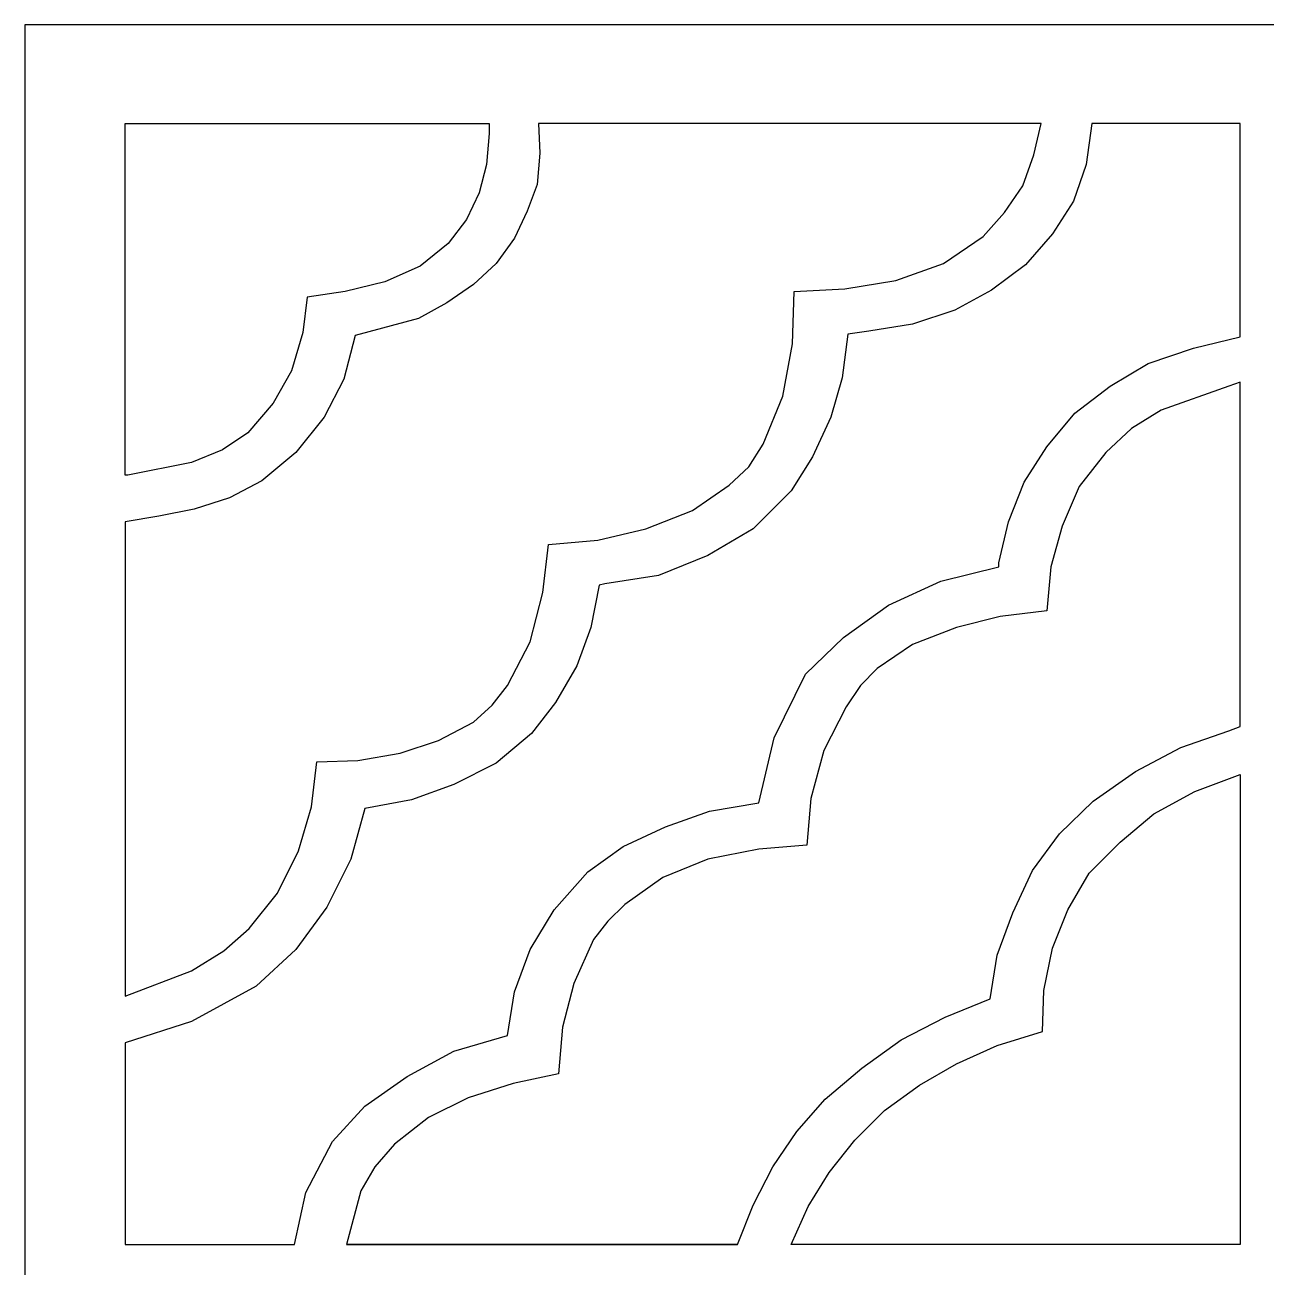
# Model space of a CAD drawing. Header units: centimetres. Extents: x -14.04 to -8.01, y 2.97 to 9.
# Drawn here: x -14.041 to -11.026, y 5.984 to 9.001 of the extents above; entities that cross this region are included whole.
import ezdxf

# ---------------------------------------------------------------- set-up
doc = ezdxf.new("R2010")
doc.units = ezdxf.units.CM
doc.header["$MEASUREMENT"] = 0
doc.layers.add('layer 1', color=7, linetype='Continuous')

msp = doc.modelspace()

# ---------------------------------------------------------------- linework, layer by layer
at = {"layer": 'layer 1', "lineweight": 30}
for points, knots in [([(-14.04071, 9.00077), (-14.04071, 9.00077), (-8.01039, 9.00077), (-8.01039, 9.00077), (-8.01039, 9.00077), (-8.01039, 9.00077), (-8.01039, 2.97045), (-8.01039, 2.97045), (-8.01039, 2.97045), (-8.01039, 2.97045), (-14.04071, 2.97045), (-14.04071, 2.97045), (-14.04071, 2.97045), (-14.04071, 2.97045), (-14.04071, 9.00077), (-14.04071, 9.00077)], [0, 0, 0, 0, 0.2, 0.2, 0.2, 0.2, 0.4, 0.4, 0.4, 0.4, 0.6, 0.6, 0.6, 0.6, 1, 1, 1, 1]), ([(-12.6454, 7.63975), (-12.6454, 7.63975), (-12.63169, 7.64318), (-12.63169, 7.64318), (-12.63169, 7.64318), (-12.63169, 7.64318), (-12.50142, 7.66375), (-12.50142, 7.66375), (-12.50142, 7.66375), (-12.50142, 7.66375), (-12.38143, 7.71174), (-12.38143, 7.71174), (-12.38143, 7.71174), (-12.38143, 7.71174), (-12.27172, 7.77688), (-12.27172, 7.77688), (-12.27172, 7.77688), (-12.27172, 7.77688), (-12.17916, 7.86944), (-12.17916, 7.86944), (-12.17916, 7.86944), (-12.17916, 7.86944), (-12.12773, 7.95172), (-12.12773, 7.95172), (-12.12773, 7.95172), (-12.12773, 7.95172), (-12.08317, 8.04771), (-12.08317, 8.04771), (-12.08317, 8.04771), (-12.08317, 8.04771), (-12.05574, 8.14371), (-12.05574, 8.14371), (-12.05574, 8.14371), (-12.05574, 8.14371), (-12.04203, 8.24998), (-12.04203, 8.24998), (-12.04203, 8.24998), (-12.04203, 8.24998), (-11.9906, 8.25684), (-11.9906, 8.25684), (-11.9906, 8.25684), (-11.9906, 8.25684), (-11.88433, 8.27398), (-11.88433, 8.27398), (-11.88433, 8.27398), (-11.88433, 8.27398), (-11.78148, 8.30826), (-11.78148, 8.30826), (-11.78148, 8.30826), (-11.78148, 8.30826), (-11.69234, 8.35626), (-11.69234, 8.35626), (-11.69234, 8.35626), (-11.69234, 8.35626), (-11.61007, 8.41797), (-11.61007, 8.41797), (-11.61007, 8.41797), (-11.61007, 8.41797), (-11.54493, 8.49339), (-11.54493, 8.49339), (-11.54493, 8.49339), (-11.54493, 8.49339), (-11.49351, 8.57224), (-11.49351, 8.57224), (-11.49351, 8.57224), (-11.49351, 8.57224), (-11.46265, 8.66137), (-11.46265, 8.66137), (-11.46265, 8.66137), (-11.46265, 8.66137), (-11.44894, 8.76079), (-11.44894, 8.76079), (-11.44894, 8.76079), (-11.44894, 8.76079), (-11.08897, 8.76079), (-11.08897, 8.76079), (-11.08897, 8.76079), (-11.08897, 8.76079), (-11.08897, 8.24312), (-11.08897, 8.24312), (-11.08897, 8.24312), (-11.08897, 8.24312), (-11.2021, 8.2157), (-11.2021, 8.2157), (-11.2021, 8.2157), (-11.2021, 8.2157), (-11.31181, 8.17799), (-11.31181, 8.17799), (-11.31181, 8.17799), (-11.31181, 8.17799), (-11.40437, 8.12313), (-11.40437, 8.12313), (-11.40437, 8.12313), (-11.40437, 8.12313), (-11.49008, 8.058), (-11.49008, 8.058), (-11.49008, 8.058), (-11.49008, 8.058), (-11.55864, 7.97572), (-11.55864, 7.97572), (-11.55864, 7.97572), (-11.55864, 7.97572), (-11.6135, 7.89001), (-11.6135, 7.89001), (-11.6135, 7.89001), (-11.6135, 7.89001), (-11.6512, 7.79402), (-11.6512, 7.79402), (-11.6512, 7.79402), (-11.6512, 7.79402), (-11.6752, 7.6946), (-11.6752, 7.6946), (-11.6752, 7.6946), (-11.6752, 7.6946), (-11.6752, 7.68432), (-11.6752, 7.68432), (-11.6752, 7.68432), (-11.6752, 7.68432), (-11.81576, 7.65003), (-11.81576, 7.65003), (-11.81576, 7.65003), (-11.81576, 7.65003), (-11.94261, 7.59175), (-11.94261, 7.59175), (-11.94261, 7.59175), (-11.94261, 7.59175), (-12.05231, 7.5129), (-12.05231, 7.5129), (-12.05231, 7.5129), (-12.05231, 7.5129), (-12.14488, 7.42377), (-12.14488, 7.42377), (-12.14488, 7.42377), (-12.14488, 7.42377), (-12.2203, 7.2695), (-12.2203, 7.2695), (-12.2203, 7.2695), (-12.2203, 7.2695), (-12.25801, 7.1118), (-12.25801, 7.1118), (-12.25801, 7.1118), (-12.25801, 7.1118), (-12.378, 7.09123), (-12.378, 7.09123), (-12.378, 7.09123), (-12.378, 7.09123), (-12.48427, 7.05352), (-12.48427, 7.05352), (-12.48427, 7.05352), (-12.48427, 7.05352), (-12.58712, 7.00552), (-12.58712, 7.00552), (-12.58712, 7.00552), (-12.58712, 7.00552), (-12.67283, 6.94381), (-12.67283, 6.94381), (-12.67283, 6.94381), (-12.67283, 6.94381), (-12.75511, 6.85125), (-12.75511, 6.85125), (-12.75511, 6.85125), (-12.75511, 6.85125), (-12.81339, 6.75526), (-12.81339, 6.75526), (-12.81339, 6.75526), (-12.81339, 6.75526), (-12.8511, 6.65241), (-12.8511, 6.65241), (-12.8511, 6.65241), (-12.8511, 6.65241), (-12.86824, 6.54613), (-12.86824, 6.54613), (-12.86824, 6.54613), (-12.86824, 6.54613), (-12.99851, 6.50842), (-12.99851, 6.50842), (-12.99851, 6.50842), (-12.99851, 6.50842), (-13.11165, 6.44671), (-13.11165, 6.44671), (-13.11165, 6.44671), (-13.11165, 6.44671), (-13.2145, 6.37472), (-13.2145, 6.37472), (-13.2145, 6.37472), (-13.2145, 6.37472), (-13.29335, 6.28901), (-13.29335, 6.28901), (-13.29335, 6.28901), (-13.29335, 6.28901), (-13.35848, 6.16559), (-13.35848, 6.16559), (-13.35848, 6.16559), (-13.35848, 6.16559), (-13.38591, 6.03875), (-13.38591, 6.03875), (-13.38591, 6.03875), (-13.38591, 6.03875), (-13.7973, 6.03875), (-13.7973, 6.03875), (-13.7973, 6.03875), (-13.7973, 6.03875), (-13.7973, 6.52899), (-13.7973, 6.52899), (-13.7973, 6.52899), (-13.7973, 6.52899), (-13.63617, 6.58041), (-13.63617, 6.58041), (-13.63617, 6.58041), (-13.63617, 6.58041), (-13.47847, 6.66612), (-13.47847, 6.66612), (-13.47847, 6.66612), (-13.47847, 6.66612), (-13.38248, 6.75526), (-13.38248, 6.75526), (-13.38248, 6.75526), (-13.38248, 6.75526), (-13.30706, 6.8581), (-13.30706, 6.8581), (-13.30706, 6.8581), (-13.30706, 6.8581), (-13.24878, 6.97466), (-13.24878, 6.97466), (-13.24878, 6.97466), (-13.24878, 6.97466), (-13.2145, 7.09808), (-13.2145, 7.09808), (-13.2145, 7.09808), (-13.2145, 7.09808), (-13.10136, 7.11865), (-13.10136, 7.11865), (-13.10136, 7.11865), (-13.10136, 7.11865), (-12.99851, 7.15636), (-12.99851, 7.15636), (-12.99851, 7.15636), (-12.99851, 7.15636), (-12.89567, 7.20779), (-12.89567, 7.20779), (-12.89567, 7.20779), (-12.89567, 7.20779), (-12.80996, 7.27978), (-12.80996, 7.27978), (-12.80996, 7.27978), (-12.80996, 7.27978), (-12.75168, 7.3552), (-12.75168, 7.3552), (-12.75168, 7.3552), (-12.75168, 7.3552), (-12.70025, 7.44434), (-12.70025, 7.44434), (-12.70025, 7.44434), (-12.70025, 7.44434), (-12.66597, 7.5369), (-12.66597, 7.5369), (-12.66597, 7.5369), (-12.66597, 7.5369), (-12.6454, 7.63975), (-12.6454, 7.63975)], [0, 0, 0, 0, 0.0151515, 0.0151515, 0.0151515, 0.0151515, 0.030303, 0.030303, 0.030303, 0.030303, 0.0454545, 0.0454545, 0.0454545, 0.0454545, 0.0606061, 0.0606061, 0.0606061, 0.0606061, 0.0757576, 0.0757576, 0.0757576, 0.0757576, 0.0909091, 0.0909091, 0.0909091, 0.0909091, 0.1060606, 0.1060606, 0.1060606, 0.1060606, 0.1212121, 0.1212121, 0.1212121, 0.1212121, 0.1363636, 0.1363636, 0.1363636, 0.1363636, 0.1515152, 0.1515152, 0.1515152, 0.1515152, 0.1666667, 0.1666667, 0.1666667, 0.1666667, 0.1818182, 0.1818182, 0.1818182, 0.1818182, 0.1969697, 0.1969697, 0.1969697, 0.1969697, 0.2121212, 0.2121212, 0.2121212, 0.2121212, 0.2272727, 0.2272727, 0.2272727, 0.2272727, 0.2424242, 0.2424242, 0.2424242, 0.2424242, 0.2575758, 0.2575758, 0.2575758, 0.2575758, 0.2727273, 0.2727273, 0.2727273, 0.2727273, 0.2878788, 0.2878788, 0.2878788, 0.2878788, 0.3030303, 0.3030303, 0.3030303, 0.3030303, 0.3181818, 0.3181818, 0.3181818, 0.3181818, 0.3333333, 0.3333333, 0.3333333, 0.3333333, 0.3484848, 0.3484848, 0.3484848, 0.3484848, 0.3636364, 0.3636364, 0.3636364, 0.3636364, 0.3787879, 0.3787879, 0.3787879, 0.3787879, 0.3939394, 0.3939394, 0.3939394, 0.3939394, 0.4090909, 0.4090909, 0.4090909, 0.4090909, 0.4242424, 0.4242424, 0.4242424, 0.4242424, 0.4393939, 0.4393939, 0.4393939, 0.4393939, 0.4545455, 0.4545455, 0.4545455, 0.4545455, 0.469697, 0.469697, 0.469697, 0.469697, 0.4848485, 0.4848485, 0.4848485, 0.4848485, 0.5, 0.5, 0.5, 0.5, 0.5151515, 0.5151515, 0.5151515, 0.5151515, 0.530303, 0.530303, 0.530303, 0.530303, 0.5454545, 0.5454545, 0.5454545, 0.5454545, 0.5606061, 0.5606061, 0.5606061, 0.5606061, 0.5757576, 0.5757576, 0.5757576, 0.5757576, 0.5909091, 0.5909091, 0.5909091, 0.5909091, 0.6060606, 0.6060606, 0.6060606, 0.6060606, 0.6212121, 0.6212121, 0.6212121, 0.6212121, 0.6363636, 0.6363636, 0.6363636, 0.6363636, 0.6515152, 0.6515152, 0.6515152, 0.6515152, 0.6666667, 0.6666667, 0.6666667, 0.6666667, 0.6818182, 0.6818182, 0.6818182, 0.6818182, 0.6969697, 0.6969697, 0.6969697, 0.6969697, 0.7121212, 0.7121212, 0.7121212, 0.7121212, 0.7272727, 0.7272727, 0.7272727, 0.7272727, 0.7424242, 0.7424242, 0.7424242, 0.7424242, 0.7575758, 0.7575758, 0.7575758, 0.7575758, 0.7727273, 0.7727273, 0.7727273, 0.7727273, 0.7878788, 0.7878788, 0.7878788, 0.7878788, 0.8030303, 0.8030303, 0.8030303, 0.8030303, 0.8181818, 0.8181818, 0.8181818, 0.8181818, 0.8333333, 0.8333333, 0.8333333, 0.8333333, 0.8484848, 0.8484848, 0.8484848, 0.8484848, 0.8636364, 0.8636364, 0.8636364, 0.8636364, 0.8787879, 0.8787879, 0.8787879, 0.8787879, 0.8939394, 0.8939394, 0.8939394, 0.8939394, 0.9090909, 0.9090909, 0.9090909, 0.9090909, 0.9242424, 0.9242424, 0.9242424, 0.9242424, 0.9393939, 0.9393939, 0.9393939, 0.9393939, 0.9545455, 0.9545455, 0.9545455, 0.9545455, 0.969697, 0.969697, 0.969697, 0.969697, 1, 1, 1, 1]), ([(-12.91281, 8.73679), (-12.91281, 8.73679), (-12.91281, 8.76079), (-12.91281, 8.76079), (-12.91281, 8.76079), (-12.91281, 8.76079), (-13.7973, 8.76079), (-13.7973, 8.76079), (-13.7973, 8.76079), (-13.7973, 8.76079), (-13.7973, 7.90715), (-13.7973, 7.90715), (-13.7973, 7.90715), (-13.7973, 7.90715), (-13.79044, 7.90715), (-13.79044, 7.90715), (-13.79044, 7.90715), (-13.79044, 7.90715), (-13.63617, 7.93801), (-13.63617, 7.93801), (-13.63617, 7.93801), (-13.63617, 7.93801), (-13.56075, 7.96886), (-13.56075, 7.96886), (-13.56075, 7.96886), (-13.56075, 7.96886), (-13.49904, 8.01), (-13.49904, 8.01), (-13.49904, 8.01), (-13.49904, 8.01), (-13.43733, 8.082), (-13.43733, 8.082), (-13.43733, 8.082), (-13.43733, 8.082), (-13.39277, 8.16085), (-13.39277, 8.16085), (-13.39277, 8.16085), (-13.39277, 8.16085), (-13.36534, 8.25341), (-13.36534, 8.25341), (-13.36534, 8.25341), (-13.36534, 8.25341), (-13.35505, 8.33912), (-13.35505, 8.33912), (-13.35505, 8.33912), (-13.35505, 8.33912), (-13.26249, 8.35283), (-13.26249, 8.35283), (-13.26249, 8.35283), (-13.26249, 8.35283), (-13.1665, 8.37683), (-13.1665, 8.37683), (-13.1665, 8.37683), (-13.1665, 8.37683), (-13.08079, 8.41454), (-13.08079, 8.41454), (-13.08079, 8.41454), (-13.08079, 8.41454), (-13.01223, 8.46939), (-13.01223, 8.46939), (-13.01223, 8.46939), (-13.01223, 8.46939), (-12.96766, 8.52767), (-12.96766, 8.52767), (-12.96766, 8.52767), (-12.96766, 8.52767), (-12.93681, 8.59281), (-12.93681, 8.59281), (-12.93681, 8.59281), (-12.93681, 8.59281), (-12.91967, 8.66137), (-12.91967, 8.66137), (-12.91967, 8.66137), (-12.91967, 8.66137), (-12.91281, 8.73679), (-12.91281, 8.73679)], [0, 0, 0, 0, 0.05, 0.05, 0.05, 0.05, 0.1, 0.1, 0.1, 0.1, 0.15, 0.15, 0.15, 0.15, 0.2, 0.2, 0.2, 0.2, 0.25, 0.25, 0.25, 0.25, 0.3, 0.3, 0.3, 0.3, 0.35, 0.35, 0.35, 0.35, 0.4, 0.4, 0.4, 0.4, 0.45, 0.45, 0.45, 0.45, 0.5, 0.5, 0.5, 0.5, 0.55, 0.55, 0.55, 0.55, 0.6, 0.6, 0.6, 0.6, 0.65, 0.65, 0.65, 0.65, 0.7, 0.7, 0.7, 0.7, 0.75, 0.75, 0.75, 0.75, 0.8, 0.8, 0.8, 0.8, 0.85, 0.85, 0.85, 0.85, 0.9, 0.9, 0.9, 0.9, 1, 1, 1, 1]), ([(-13.7973, 6.64212), (-13.7973, 6.64212), (-13.7973, 7.79402), (-13.7973, 7.79402), (-13.7973, 7.79402), (-13.7973, 7.79402), (-13.71502, 7.80774), (-13.71502, 7.80774), (-13.71502, 7.80774), (-13.71502, 7.80774), (-13.62932, 7.82488), (-13.62932, 7.82488), (-13.62932, 7.82488), (-13.62932, 7.82488), (-13.54361, 7.8523), (-13.54361, 7.8523), (-13.54361, 7.8523), (-13.54361, 7.8523), (-13.46476, 7.89344), (-13.46476, 7.89344), (-13.46476, 7.89344), (-13.46476, 7.89344), (-13.38248, 7.96201), (-13.38248, 7.96201), (-13.38248, 7.96201), (-13.38248, 7.96201), (-13.31392, 8.04771), (-13.31392, 8.04771), (-13.31392, 8.04771), (-13.31392, 8.04771), (-13.26592, 8.14028), (-13.26592, 8.14028), (-13.26592, 8.14028), (-13.26592, 8.14028), (-13.23849, 8.24655), (-13.23849, 8.24655), (-13.23849, 8.24655), (-13.23849, 8.24655), (-13.08422, 8.28769), (-13.08422, 8.28769), (-13.08422, 8.28769), (-13.08422, 8.28769), (-13.01566, 8.3254), (-13.01566, 8.3254), (-13.01566, 8.3254), (-13.01566, 8.3254), (-12.95052, 8.36997), (-12.95052, 8.36997), (-12.95052, 8.36997), (-12.95052, 8.36997), (-12.89567, 8.42139), (-12.89567, 8.42139), (-12.89567, 8.42139), (-12.89567, 8.42139), (-12.8511, 8.4831), (-12.8511, 8.4831), (-12.8511, 8.4831), (-12.8511, 8.4831), (-12.82025, 8.54824), (-12.82025, 8.54824), (-12.82025, 8.54824), (-12.82025, 8.54824), (-12.79625, 8.61338), (-12.79625, 8.61338), (-12.79625, 8.61338), (-12.79625, 8.61338), (-12.78939, 8.6888), (-12.78939, 8.6888), (-12.78939, 8.6888), (-12.78939, 8.6888), (-12.79282, 8.76079), (-12.79282, 8.76079), (-12.79282, 8.76079), (-12.79282, 8.76079), (-11.57236, 8.76079), (-11.57236, 8.76079), (-11.57236, 8.76079), (-11.57236, 8.76079), (-11.5895, 8.68537), (-11.5895, 8.68537), (-11.5895, 8.68537), (-11.5895, 8.68537), (-11.61692, 8.60995), (-11.61692, 8.60995), (-11.61692, 8.60995), (-11.61692, 8.60995), (-11.66149, 8.54481), (-11.66149, 8.54481), (-11.66149, 8.54481), (-11.66149, 8.54481), (-11.71291, 8.48653), (-11.71291, 8.48653), (-11.71291, 8.48653), (-11.71291, 8.48653), (-11.80891, 8.42139), (-11.80891, 8.42139), (-11.80891, 8.42139), (-11.80891, 8.42139), (-11.92547, 8.38025), (-11.92547, 8.38025), (-11.92547, 8.38025), (-11.92547, 8.38025), (-12.04889, 8.35969), (-12.04889, 8.35969), (-12.04889, 8.35969), (-12.04889, 8.35969), (-12.1723, 8.35283), (-12.1723, 8.35283), (-12.1723, 8.35283), (-12.1723, 8.35283), (-12.17573, 8.22598), (-12.17573, 8.22598), (-12.17573, 8.22598), (-12.17573, 8.22598), (-12.19973, 8.09914), (-12.19973, 8.09914), (-12.19973, 8.09914), (-12.19973, 8.09914), (-12.24772, 7.98258), (-12.24772, 7.98258), (-12.24772, 7.98258), (-12.24772, 7.98258), (-12.28201, 7.92772), (-12.28201, 7.92772), (-12.28201, 7.92772), (-12.28201, 7.92772), (-12.33, 7.88316), (-12.33, 7.88316), (-12.33, 7.88316), (-12.33, 7.88316), (-12.41914, 7.82145), (-12.41914, 7.82145), (-12.41914, 7.82145), (-12.41914, 7.82145), (-12.53227, 7.77688), (-12.53227, 7.77688), (-12.53227, 7.77688), (-12.53227, 7.77688), (-12.64883, 7.74945), (-12.64883, 7.74945), (-12.64883, 7.74945), (-12.64883, 7.74945), (-12.76882, 7.73917), (-12.76882, 7.73917), (-12.76882, 7.73917), (-12.76882, 7.73917), (-12.78253, 7.62261), (-12.78253, 7.62261), (-12.78253, 7.62261), (-12.78253, 7.62261), (-12.81339, 7.50262), (-12.81339, 7.50262), (-12.81339, 7.50262), (-12.81339, 7.50262), (-12.86824, 7.39634), (-12.86824, 7.39634), (-12.86824, 7.39634), (-12.86824, 7.39634), (-12.90595, 7.34835), (-12.90595, 7.34835), (-12.90595, 7.34835), (-12.90595, 7.34835), (-12.95052, 7.30721), (-12.95052, 7.30721), (-12.95052, 7.30721), (-12.95052, 7.30721), (-13.03623, 7.26264), (-13.03623, 7.26264), (-13.03623, 7.26264), (-13.03623, 7.26264), (-13.12879, 7.23178), (-13.12879, 7.23178), (-13.12879, 7.23178), (-13.12879, 7.23178), (-13.23164, 7.21464), (-13.23164, 7.21464), (-13.23164, 7.21464), (-13.23164, 7.21464), (-13.33106, 7.21122), (-13.33106, 7.21122), (-13.33106, 7.21122), (-13.33106, 7.21122), (-13.34477, 7.10151), (-13.34477, 7.10151), (-13.34477, 7.10151), (-13.34477, 7.10151), (-13.37562, 6.99524), (-13.37562, 6.99524), (-13.37562, 6.99524), (-13.37562, 6.99524), (-13.42705, 6.89239), (-13.42705, 6.89239), (-13.42705, 6.89239), (-13.42705, 6.89239), (-13.49561, 6.80668), (-13.49561, 6.80668), (-13.49561, 6.80668), (-13.49561, 6.80668), (-13.55732, 6.75183), (-13.55732, 6.75183), (-13.55732, 6.75183), (-13.55732, 6.75183), (-13.63617, 6.70383), (-13.63617, 6.70383), (-13.63617, 6.70383), (-13.63617, 6.70383), (-13.7973, 6.64212), (-13.7973, 6.64212)], [0, 0, 0, 0, 0.0188679, 0.0188679, 0.0188679, 0.0188679, 0.0377358, 0.0377358, 0.0377358, 0.0377358, 0.0566038, 0.0566038, 0.0566038, 0.0566038, 0.0754717, 0.0754717, 0.0754717, 0.0754717, 0.0943396, 0.0943396, 0.0943396, 0.0943396, 0.1132075, 0.1132075, 0.1132075, 0.1132075, 0.1320755, 0.1320755, 0.1320755, 0.1320755, 0.1509434, 0.1509434, 0.1509434, 0.1509434, 0.1698113, 0.1698113, 0.1698113, 0.1698113, 0.1886792, 0.1886792, 0.1886792, 0.1886792, 0.2075472, 0.2075472, 0.2075472, 0.2075472, 0.2264151, 0.2264151, 0.2264151, 0.2264151, 0.245283, 0.245283, 0.245283, 0.245283, 0.2641509, 0.2641509, 0.2641509, 0.2641509, 0.2830189, 0.2830189, 0.2830189, 0.2830189, 0.3018868, 0.3018868, 0.3018868, 0.3018868, 0.3207547, 0.3207547, 0.3207547, 0.3207547, 0.3396226, 0.3396226, 0.3396226, 0.3396226, 0.3584906, 0.3584906, 0.3584906, 0.3584906, 0.3773585, 0.3773585, 0.3773585, 0.3773585, 0.3962264, 0.3962264, 0.3962264, 0.3962264, 0.4150943, 0.4150943, 0.4150943, 0.4150943, 0.4339623, 0.4339623, 0.4339623, 0.4339623, 0.4528302, 0.4528302, 0.4528302, 0.4528302, 0.4716981, 0.4716981, 0.4716981, 0.4716981, 0.490566, 0.490566, 0.490566, 0.490566, 0.509434, 0.509434, 0.509434, 0.509434, 0.5283019, 0.5283019, 0.5283019, 0.5283019, 0.5471698, 0.5471698, 0.5471698, 0.5471698, 0.5660377, 0.5660377, 0.5660377, 0.5660377, 0.5849057, 0.5849057, 0.5849057, 0.5849057, 0.6037736, 0.6037736, 0.6037736, 0.6037736, 0.6226415, 0.6226415, 0.6226415, 0.6226415, 0.6415094, 0.6415094, 0.6415094, 0.6415094, 0.6603774, 0.6603774, 0.6603774, 0.6603774, 0.6792453, 0.6792453, 0.6792453, 0.6792453, 0.6981132, 0.6981132, 0.6981132, 0.6981132, 0.7169811, 0.7169811, 0.7169811, 0.7169811, 0.7358491, 0.7358491, 0.7358491, 0.7358491, 0.754717, 0.754717, 0.754717, 0.754717, 0.7735849, 0.7735849, 0.7735849, 0.7735849, 0.7924528, 0.7924528, 0.7924528, 0.7924528, 0.8113208, 0.8113208, 0.8113208, 0.8113208, 0.8301887, 0.8301887, 0.8301887, 0.8301887, 0.8490566, 0.8490566, 0.8490566, 0.8490566, 0.8679245, 0.8679245, 0.8679245, 0.8679245, 0.8867925, 0.8867925, 0.8867925, 0.8867925, 0.9056604, 0.9056604, 0.9056604, 0.9056604, 0.9245283, 0.9245283, 0.9245283, 0.9245283, 0.9433962, 0.9433962, 0.9433962, 0.9433962, 0.9622642, 0.9622642, 0.9622642, 0.9622642, 1, 1, 1, 1]), ([(-13.25906, 6.03875), (-13.25906, 6.03875), (-13.22478, 6.16902), (-13.22478, 6.16902), (-13.22478, 6.16902), (-13.22478, 6.16902), (-13.1905, 6.2273), (-13.1905, 6.2273), (-13.1905, 6.2273), (-13.1905, 6.2273), (-13.1425, 6.28216), (-13.1425, 6.28216), (-13.1425, 6.28216), (-13.1425, 6.28216), (-13.06022, 6.34729), (-13.06022, 6.34729), (-13.06022, 6.34729), (-13.06022, 6.34729), (-12.96423, 6.39529), (-12.96423, 6.39529), (-12.96423, 6.39529), (-12.96423, 6.39529), (-12.85453, 6.42957), (-12.85453, 6.42957), (-12.85453, 6.42957), (-12.85453, 6.42957), (-12.74482, 6.45357), (-12.74482, 6.45357), (-12.74482, 6.45357), (-12.74482, 6.45357), (-12.73454, 6.5667), (-12.73454, 6.5667), (-12.73454, 6.5667), (-12.73454, 6.5667), (-12.70711, 6.67298), (-12.70711, 6.67298), (-12.70711, 6.67298), (-12.70711, 6.67298), (-12.65912, 6.77926), (-12.65912, 6.77926), (-12.65912, 6.77926), (-12.65912, 6.77926), (-12.62483, 6.82382), (-12.62483, 6.82382), (-12.62483, 6.82382), (-12.62483, 6.82382), (-12.58369, 6.86496), (-12.58369, 6.86496), (-12.58369, 6.86496), (-12.58369, 6.86496), (-12.49113, 6.9301), (-12.49113, 6.9301), (-12.49113, 6.9301), (-12.49113, 6.9301), (-12.38143, 6.97466), (-12.38143, 6.97466), (-12.38143, 6.97466), (-12.38143, 6.97466), (-12.25801, 6.99866), (-12.25801, 6.99866), (-12.25801, 6.99866), (-12.25801, 6.99866), (-12.14145, 7.00895), (-12.14145, 7.00895), (-12.14145, 7.00895), (-12.14145, 7.00895), (-12.13116, 7.12208), (-12.13116, 7.12208), (-12.13116, 7.12208), (-12.13116, 7.12208), (-12.10031, 7.23864), (-12.10031, 7.23864), (-12.10031, 7.23864), (-12.10031, 7.23864), (-12.04546, 7.34492), (-12.04546, 7.34492), (-12.04546, 7.34492), (-12.04546, 7.34492), (-12.01117, 7.39634), (-12.01117, 7.39634), (-12.01117, 7.39634), (-12.01117, 7.39634), (-11.97003, 7.43748), (-11.97003, 7.43748), (-11.97003, 7.43748), (-11.97003, 7.43748), (-11.88433, 7.49576), (-11.88433, 7.49576), (-11.88433, 7.49576), (-11.88433, 7.49576), (-11.77805, 7.5369), (-11.77805, 7.5369), (-11.77805, 7.5369), (-11.77805, 7.5369), (-11.67177, 7.56433), (-11.67177, 7.56433), (-11.67177, 7.56433), (-11.67177, 7.56433), (-11.55864, 7.57804), (-11.55864, 7.57804), (-11.55864, 7.57804), (-11.55864, 7.57804), (-11.54836, 7.68432), (-11.54836, 7.68432), (-11.54836, 7.68432), (-11.54836, 7.68432), (-11.52093, 7.78374), (-11.52093, 7.78374), (-11.52093, 7.78374), (-11.52093, 7.78374), (-11.47979, 7.87973), (-11.47979, 7.87973), (-11.47979, 7.87973), (-11.47979, 7.87973), (-11.41465, 7.96201), (-11.41465, 7.96201), (-11.41465, 7.96201), (-11.41465, 7.96201), (-11.35295, 8.02029), (-11.35295, 8.02029), (-11.35295, 8.02029), (-11.35295, 8.02029), (-11.28095, 8.06486), (-11.28095, 8.06486), (-11.28095, 8.06486), (-11.28095, 8.06486), (-11.1164, 8.12313), (-11.1164, 8.12313), (-11.1164, 8.12313), (-11.1164, 8.12313), (-11.08897, 8.13342), (-11.08897, 8.13342), (-11.08897, 8.13342), (-11.08897, 8.13342), (-11.08897, 7.29692), (-11.08897, 7.29692), (-11.08897, 7.29692), (-11.08897, 7.29692), (-11.1164, 7.28664), (-11.1164, 7.28664), (-11.1164, 7.28664), (-11.1164, 7.28664), (-11.23296, 7.2455), (-11.23296, 7.2455), (-11.23296, 7.2455), (-11.23296, 7.2455), (-11.34266, 7.18722), (-11.34266, 7.18722), (-11.34266, 7.18722), (-11.34266, 7.18722), (-11.44551, 7.11522), (-11.44551, 7.11522), (-11.44551, 7.11522), (-11.44551, 7.11522), (-11.52779, 7.03638), (-11.52779, 7.03638), (-11.52779, 7.03638), (-11.52779, 7.03638), (-11.59292, 6.94724), (-11.59292, 6.94724), (-11.59292, 6.94724), (-11.59292, 6.94724), (-11.64092, 6.84439), (-11.64092, 6.84439), (-11.64092, 6.84439), (-11.64092, 6.84439), (-11.67863, 6.74154), (-11.67863, 6.74154), (-11.67863, 6.74154), (-11.67863, 6.74154), (-11.69577, 6.63527), (-11.69577, 6.63527), (-11.69577, 6.63527), (-11.69577, 6.63527), (-11.80548, 6.5907), (-11.80548, 6.5907), (-11.80548, 6.5907), (-11.80548, 6.5907), (-11.91175, 6.53585), (-11.91175, 6.53585), (-11.91175, 6.53585), (-11.91175, 6.53585), (-12.00775, 6.46728), (-12.00775, 6.46728), (-12.00775, 6.46728), (-12.00775, 6.46728), (-12.09688, 6.39186), (-12.09688, 6.39186), (-12.09688, 6.39186), (-12.09688, 6.39186), (-12.16544, 6.31301), (-12.16544, 6.31301), (-12.16544, 6.31301), (-12.16544, 6.31301), (-12.22373, 6.2273), (-12.22373, 6.2273), (-12.22373, 6.2273), (-12.22373, 6.2273), (-12.27172, 6.13474), (-12.27172, 6.13474), (-12.27172, 6.13474), (-12.27172, 6.13474), (-12.30943, 6.03875), (-12.30943, 6.03875), (-12.30943, 6.03875), (-12.30943, 6.03875), (-13.25906, 6.03875), (-13.25906, 6.03875), (-13.25906, 6.03875), (-13.25906, 6.03875), (-12.30943, 6.03875), (-12.30943, 6.03875), (-12.30943, 6.03875), (-12.30943, 6.03875), (-13.25906, 6.03875), (-13.25906, 6.03875)], [0, 0, 0, 0, 0.0181818, 0.0181818, 0.0181818, 0.0181818, 0.0363636, 0.0363636, 0.0363636, 0.0363636, 0.0545455, 0.0545455, 0.0545455, 0.0545455, 0.0727273, 0.0727273, 0.0727273, 0.0727273, 0.0909091, 0.0909091, 0.0909091, 0.0909091, 0.1090909, 0.1090909, 0.1090909, 0.1090909, 0.1272727, 0.1272727, 0.1272727, 0.1272727, 0.1454545, 0.1454545, 0.1454545, 0.1454545, 0.1636364, 0.1636364, 0.1636364, 0.1636364, 0.1818182, 0.1818182, 0.1818182, 0.1818182, 0.2, 0.2, 0.2, 0.2, 0.2181818, 0.2181818, 0.2181818, 0.2181818, 0.2363636, 0.2363636, 0.2363636, 0.2363636, 0.2545455, 0.2545455, 0.2545455, 0.2545455, 0.2727273, 0.2727273, 0.2727273, 0.2727273, 0.2909091, 0.2909091, 0.2909091, 0.2909091, 0.3090909, 0.3090909, 0.3090909, 0.3090909, 0.3272727, 0.3272727, 0.3272727, 0.3272727, 0.3454545, 0.3454545, 0.3454545, 0.3454545, 0.3636364, 0.3636364, 0.3636364, 0.3636364, 0.3818182, 0.3818182, 0.3818182, 0.3818182, 0.4, 0.4, 0.4, 0.4, 0.4181818, 0.4181818, 0.4181818, 0.4181818, 0.4363636, 0.4363636, 0.4363636, 0.4363636, 0.4545455, 0.4545455, 0.4545455, 0.4545455, 0.4727273, 0.4727273, 0.4727273, 0.4727273, 0.4909091, 0.4909091, 0.4909091, 0.4909091, 0.5090909, 0.5090909, 0.5090909, 0.5090909, 0.5272727, 0.5272727, 0.5272727, 0.5272727, 0.5454545, 0.5454545, 0.5454545, 0.5454545, 0.5636364, 0.5636364, 0.5636364, 0.5636364, 0.5818182, 0.5818182, 0.5818182, 0.5818182, 0.6, 0.6, 0.6, 0.6, 0.6181818, 0.6181818, 0.6181818, 0.6181818, 0.6363636, 0.6363636, 0.6363636, 0.6363636, 0.6545455, 0.6545455, 0.6545455, 0.6545455, 0.6727273, 0.6727273, 0.6727273, 0.6727273, 0.6909091, 0.6909091, 0.6909091, 0.6909091, 0.7090909, 0.7090909, 0.7090909, 0.7090909, 0.7272727, 0.7272727, 0.7272727, 0.7272727, 0.7454545, 0.7454545, 0.7454545, 0.7454545, 0.7636364, 0.7636364, 0.7636364, 0.7636364, 0.7818182, 0.7818182, 0.7818182, 0.7818182, 0.8, 0.8, 0.8, 0.8, 0.8181818, 0.8181818, 0.8181818, 0.8181818, 0.8363636, 0.8363636, 0.8363636, 0.8363636, 0.8545455, 0.8545455, 0.8545455, 0.8545455, 0.8727273, 0.8727273, 0.8727273, 0.8727273, 0.8909091, 0.8909091, 0.8909091, 0.8909091, 0.9090909, 0.9090909, 0.9090909, 0.9090909, 0.9272727, 0.9272727, 0.9272727, 0.9272727, 0.9454545, 0.9454545, 0.9454545, 0.9454545, 0.9636364, 0.9636364, 0.9636364, 0.9636364, 1, 1, 1, 1]), ([(-12.17916, 6.03875), (-12.17916, 6.03875), (-11.08897, 6.03875), (-11.08897, 6.03875), (-11.08897, 6.03875), (-11.08897, 6.03875), (-11.08897, 7.18036), (-11.08897, 7.18036), (-11.08897, 7.18036), (-11.08897, 7.18036), (-11.19867, 7.13922), (-11.19867, 7.13922), (-11.19867, 7.13922), (-11.19867, 7.13922), (-11.29809, 7.08437), (-11.29809, 7.08437), (-11.29809, 7.08437), (-11.29809, 7.08437), (-11.38037, 7.0158), (-11.38037, 7.0158), (-11.38037, 7.0158), (-11.38037, 7.0158), (-11.45579, 6.94038), (-11.45579, 6.94038), (-11.45579, 6.94038), (-11.45579, 6.94038), (-11.50722, 6.85125), (-11.50722, 6.85125), (-11.50722, 6.85125), (-11.50722, 6.85125), (-11.54493, 6.75868), (-11.54493, 6.75868), (-11.54493, 6.75868), (-11.54493, 6.75868), (-11.5655, 6.65584), (-11.5655, 6.65584), (-11.5655, 6.65584), (-11.5655, 6.65584), (-11.56893, 6.55642), (-11.56893, 6.55642), (-11.56893, 6.55642), (-11.56893, 6.55642), (-11.67863, 6.52213), (-11.67863, 6.52213), (-11.67863, 6.52213), (-11.67863, 6.52213), (-11.77805, 6.47757), (-11.77805, 6.47757), (-11.77805, 6.47757), (-11.77805, 6.47757), (-11.86719, 6.42614), (-11.86719, 6.42614), (-11.86719, 6.42614), (-11.86719, 6.42614), (-11.95289, 6.36443), (-11.95289, 6.36443), (-11.95289, 6.36443), (-11.95289, 6.36443), (-12.02489, 6.29244), (-12.02489, 6.29244), (-12.02489, 6.29244), (-12.02489, 6.29244), (-12.0866, 6.21359), (-12.0866, 6.21359), (-12.0866, 6.21359), (-12.0866, 6.21359), (-12.13802, 6.13131), (-12.13802, 6.13131), (-12.13802, 6.13131), (-12.13802, 6.13131), (-12.17916, 6.03875), (-12.17916, 6.03875)], [0, 0, 0, 0, 0.0526316, 0.0526316, 0.0526316, 0.0526316, 0.1052632, 0.1052632, 0.1052632, 0.1052632, 0.1578947, 0.1578947, 0.1578947, 0.1578947, 0.2105263, 0.2105263, 0.2105263, 0.2105263, 0.2631579, 0.2631579, 0.2631579, 0.2631579, 0.3157895, 0.3157895, 0.3157895, 0.3157895, 0.3684211, 0.3684211, 0.3684211, 0.3684211, 0.4210526, 0.4210526, 0.4210526, 0.4210526, 0.4736842, 0.4736842, 0.4736842, 0.4736842, 0.5263158, 0.5263158, 0.5263158, 0.5263158, 0.5789474, 0.5789474, 0.5789474, 0.5789474, 0.6315789, 0.6315789, 0.6315789, 0.6315789, 0.6842105, 0.6842105, 0.6842105, 0.6842105, 0.7368421, 0.7368421, 0.7368421, 0.7368421, 0.7894737, 0.7894737, 0.7894737, 0.7894737, 0.8421053, 0.8421053, 0.8421053, 0.8421053, 0.8947368, 0.8947368, 0.8947368, 0.8947368, 1, 1, 1, 1])]:
    msp.add_open_spline(points, degree=3, knots=knots, dxfattribs=at)

doc.saveas('drawing.dxf')
